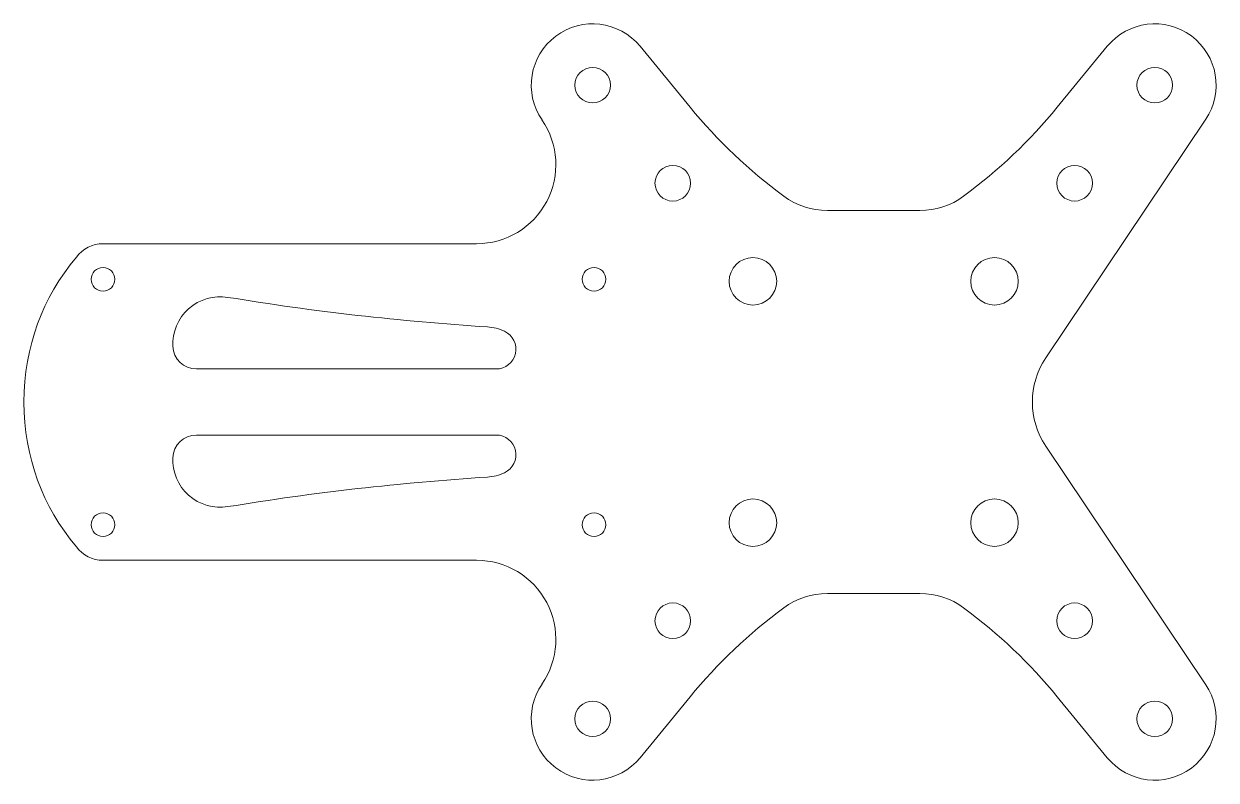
# Model space of a CAD drawing. Header units: millimetres. Extents: x -107 to 43, y -48 to 48.
import ezdxf

# ---------------------------------------------------------------- set-up
doc = ezdxf.new("R2010")
doc.units = ezdxf.units.MM
doc.layers.add('42', color=7, linetype='Continuous', true_color=0xffffff)

msp = doc.modelspace()

# ---------------------------------------------------------------- linework, layer by layer
at = {"layer": '42', "color": 3, "linetype": 'Continuous', "lineweight": 18}
for p, q in [((-23.18, 37.24), (-29.5, 44.95)), ((29.5, 44.95), (23.18, 37.24)), ((21.73, 5.57), (41.93, 35.72)), ((0, 24.2), (-5.83, 24.2)), ((5.83, 24.2), (0, 24.2)), ((-97.32, 20), (-50.14, 20)), ((-85.51, 4.17), (-47.67, 4.17)), ((-85.51, -4.17), (-47.67, -4.17)), ((41.93, -35.72), (21.73, -5.57)), ((-50.14, -20), (-97.32, -20)), ((-5.83, -24.2), (0, -24.2)), ((0, -24.2), (5.83, -24.2)), ((-29.5, -44.95), (-23.18, -37.24)), ((23.18, -37.24), (29.5, -44.95))]:
    msp.add_line(p, q, dxfattribs=at)
for centre, radius in [((-35.49, 40.03), 2.25), ((35.49, 40.03), 2.25), ((-25.37, 27.64), 2.25), ((25.37, 27.64), 2.25), ((-15.25, 15.25), 3), ((15.25, 15.25), 3), ((-97.32, 15.5), 1.5), ((-35.32, 15.5), 1.5), ((-15.25, -15.25), 3), ((15.25, -15.25), 3), ((-97.32, -15.5), 1.5), ((-35.32, -15.5), 1.5), ((-25.37, -27.64), 2.25), ((25.37, -27.64), 2.25), ((-35.49, -40.03), 2.25), ((35.49, -40.03), 2.25)]:
    msp.add_circle(centre, radius, dxfattribs=at)
for centre, radius, start, end in [((-35.49, 40.03), 7.75, 39.3763, 214.42), ((35.49, 40.03), 7.75, 326.1783, 140.6237), ((27.15, 78.38), 65, 219.2569, 233.6727), ((-27.15, 78.38), 65, 306.3273, 320.7431), ((-50.14, 30), 10, 270, 34.42), ((-50.14, 30), 10, 270, 34.42), ((-5.83, 33.52), 9.33, 233.6727, 270), ((5.83, 33.52), 9.33, 270, 306.3273), ((-97.32, 15.8), 4.2, 90, 143.28), ((-82.52, 7.3), 6, 80.6526, 182.5983), ((-27.54, 341.29), 332.48, 260.6526, 266.3382), ((-49.16, 3.5), 6, 64.8197, 86.3381), ((-47.67, 6.67), 2.5, 270, 64.8197), ((-85.51, 7.17), 3, 182.5983, 270), ((30.04, 0), 10, 146.1783, 213.8217), ((-85.51, -7.17), 3, 90, 177.4017), ((-47.67, -6.67), 2.5, 295.1803, 90), ((-82.52, -7.3), 6, 177.4017, 279.3474), ((-49.16, -3.5), 6, 273.6619, 295.1803), ((-27.54, -341.29), 332.48, 93.6618, 99.3474), ((-97.32, -15.8), 4.2, 216.72, 270), ((-50.14, -30), 10, 325.58, 90), ((-50.14, -30), 10, 325.58, 90), ((-5.83, -33.52), 9.33, 90, 126.3273), ((5.83, -33.52), 9.33, 53.6727, 90), ((27.15, -78.38), 65, 126.3273, 140.7431), ((-27.15, -78.38), 65, 39.2569, 53.6727), ((-35.49, -40.03), 7.75, 145.58, 320.6237), ((35.49, -40.03), 7.75, 219.3763, 33.8217)]:
    msp.add_arc(centre, radius, start, end, dxfattribs=at)
for points in [[(-107.32, 0), (-107.25, 7.06), (-104.98, 13.16), (-100.68, 18.31)], [(-100.68, -18.31), (-104.98, -13.16), (-107.25, -7.06), (-107.32, 0)]]:
    msp.add_open_spline(points, degree=3, dxfattribs=at)

doc.saveas('drawing.dxf')
